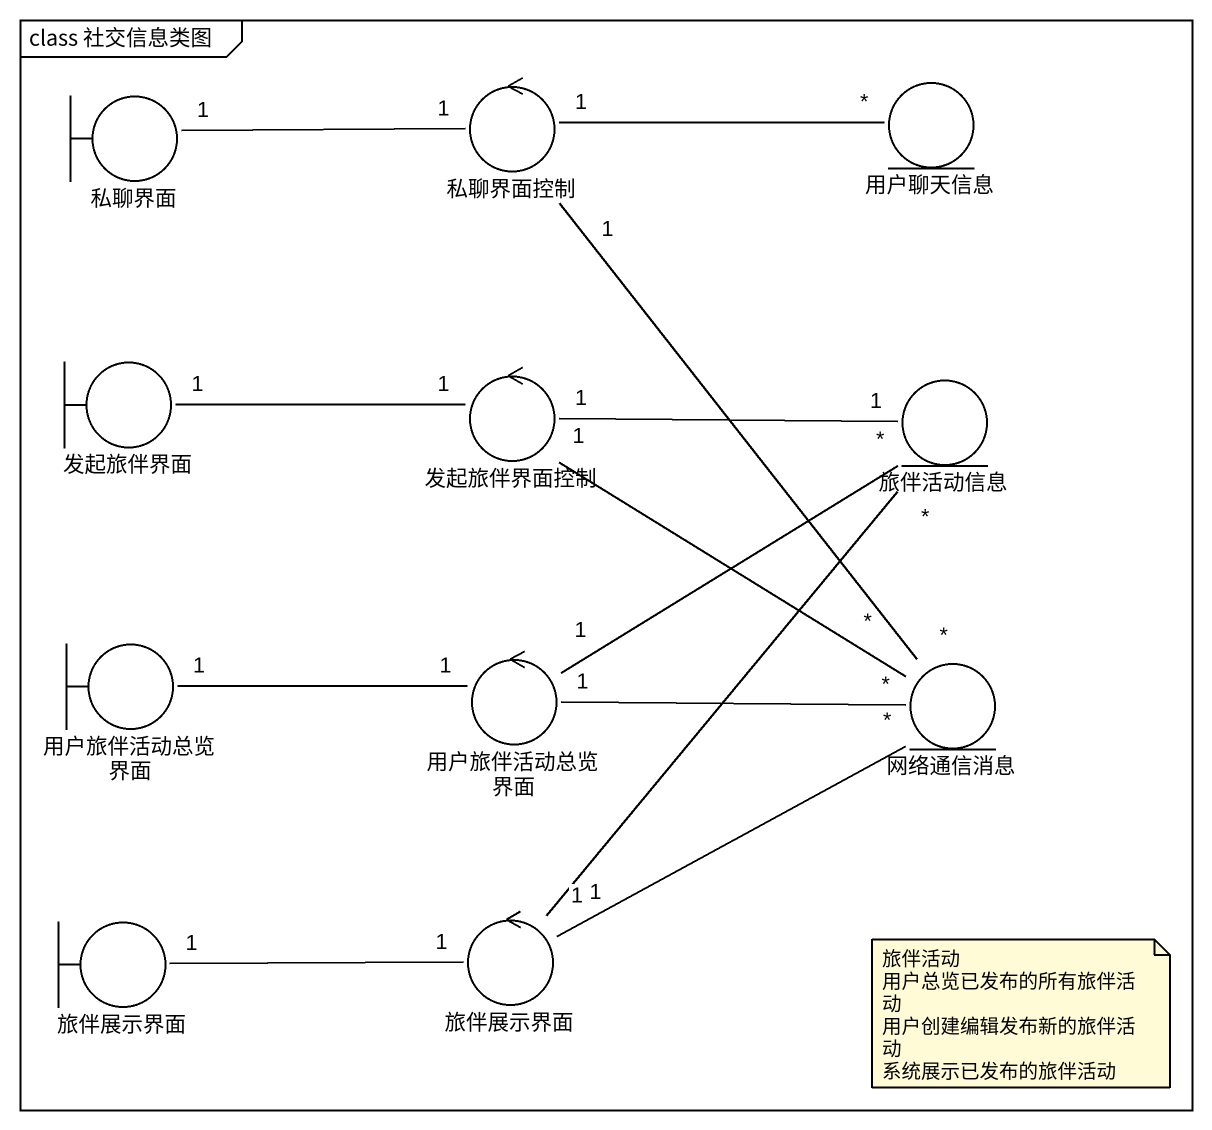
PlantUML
@startuml
mainframe class 社交信息类图
boundary 私聊界面
control 私聊界面控制
entity 用户聊天信息
boundary 发起旅伴界面
control 发起旅伴界面控制
entity 旅伴活动信息
boundary 用户旅伴活动总览界面
control "用户旅伴活动总览界面" as 用户旅伴活动总览界面_2
entity 网络通信消息
boundary 旅伴展示界面
control "旅伴展示界面" as 旅伴展示界面_2
私聊界面 "1" -right- "1" 私聊界面控制
私聊界面控制 "1" -right- "*" 用户聊天信息
私聊界面控制 "1" -- "*" 网络通信消息
发起旅伴界面 "1" -right- "1" 发起旅伴界面控制
发起旅伴界面控制 "1" -right- "1" 旅伴活动信息
发起旅伴界面控制 "1" -- "*" 网络通信消息
用户旅伴活动总览界面 "1" -right- "1" 用户旅伴活动总览界面_2
用户旅伴活动总览界面_2 "1" -up- "*" 旅伴活动信息
用户旅伴活动总览界面_2 "1" -right- "*" 网络通信消息
旅伴展示界面 "1" -right- "1" 旅伴展示界面_2
旅伴展示界面_2 "1" -up- "*" 旅伴活动信息
旅伴展示界面_2 "1" -right- "*" 网络通信消息
note as N1
  旅伴活动
  用户总览已发布的所有旅伴活动
  用户创建编辑发布新的旅伴活动
  系统展示已发布的旅伴活动
end note
@enduml
